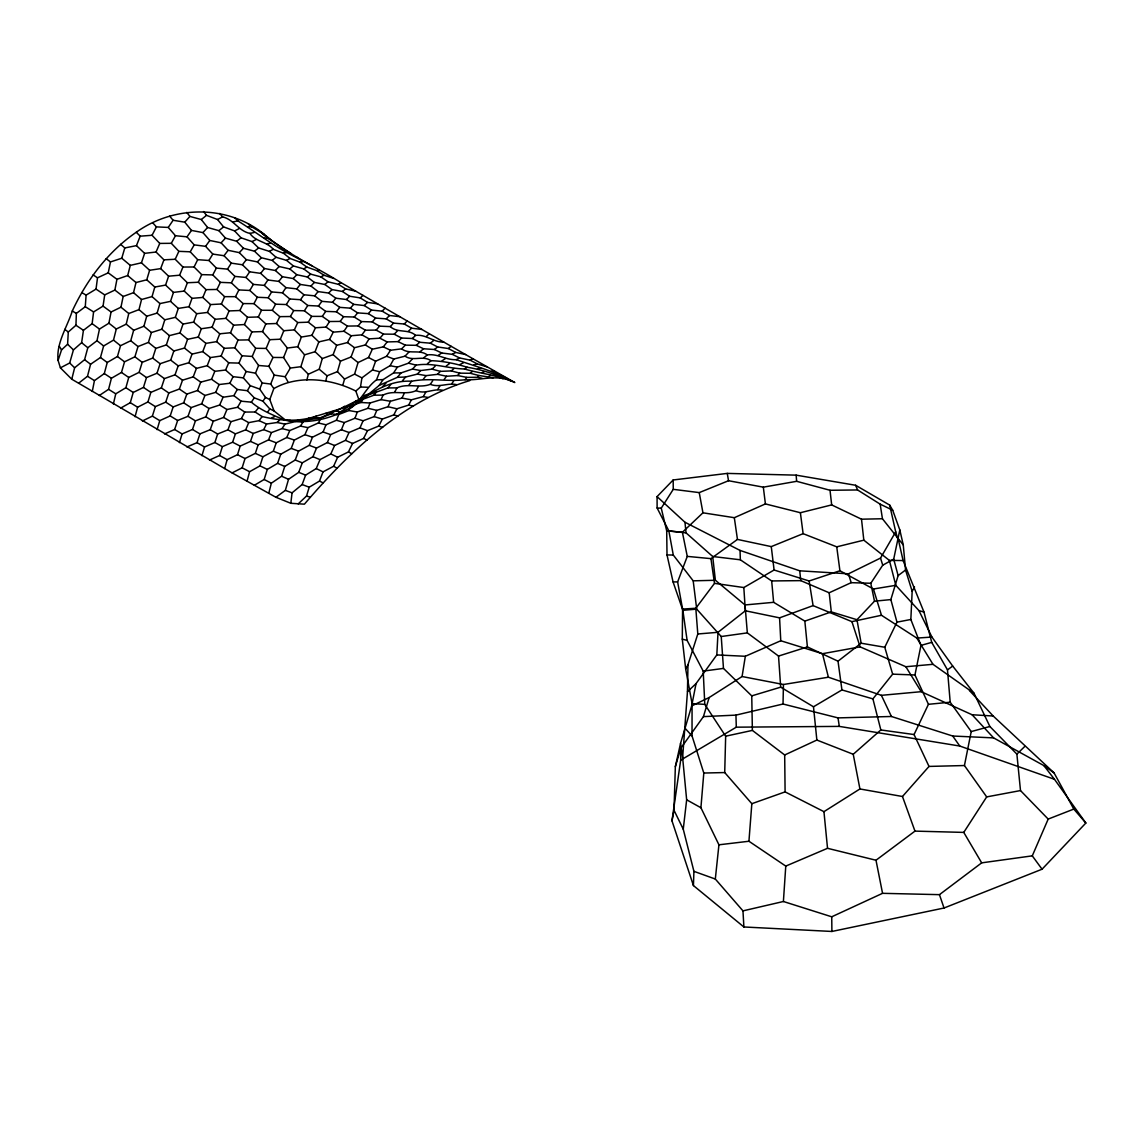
<?xml version="1.0" encoding="UTF-8"?>
<svg xmlns="http://www.w3.org/2000/svg" width="1143" height="1143" viewBox="0 0 1143 1143"><rect width="100%" height="100%" fill="white"/><g stroke="black" fill="none" stroke-linecap="round" stroke-linejoin="round"><path stroke-width="1.5" d="M743.893 926.973L742.964 910.871L715.318 879.038L718.933 844.806L700.916 807.73L703.802 773.039L692.029 735.878L692.072 703.588L685.686 669.069L682.285 639.137L682.585 609.076L677.628 581.93L687.272 556.384L682.4 532.281L702.945 512.807L734.32 517.693L765.41 503.92L800.386 512.721L831.675 504.906L861.508 519.193L882.439 518.751L903.27 544.982L905.556 570.028L912.157 591.331L910.842 619.477L920.958 645.395L914.957 674.97L928.445 704.302L914.057 734.549L929.016 766.424L964.435 765.539L986.68 796.9L1020.499 790.57L1048.188 819.088L1073.806 809.087L1085.85 823.031L1042.059 869.209L944.032 908.013L831.904 931.459L743.893 926.973L693.43 885.568L671.984 820.831L680.671 760.166L680.728 748.336L703.431 716.618L709.146 697.544L742.078 676.527L783.441 684.5L828.404 677.213L881.396 695.33L921.201 691.686L972.093 714.746L993.196 716.018L1054.046 772.868L1073.806 809.087M693.43 885.568L693.915 871.337L683.257 829.189L686.657 799.814L682.628 757.595L687.457 691.729L687.972 664.74L697.801 633.979L695.801 608.247L714.504 583.359L710.946 558.641L737.449 539.425L771.268 546.611L803.115 533.667L836.733 546.84L863.822 540.168L889.397 560.413L895.812 585.33L918.943 610.591L931.931 637.065L952.705 666.069L974.065 693.315L989.867 726.491L1016.884 754.137L1020.499 790.57M703.431 716.618L735.949 715.118L783.026 704.017L783.441 684.5M1048.188 819.088L1032.286 855.85L981.68 862.851L963.763 832.404L914.971 831.118L875.995 860.236L827.532 848.306L785.77 866.094L748.936 841.248L751.837 803.7L724.719 772.554L725.662 736.192L704.788 704.374L703.216 671.127L687.114 640.409L682.857 610.305L673.056 581.887L667.012 554.941L666.698 530.881L661.254 508.149L673.256 489.333L673.17 479.974L727.277 473.402L796.142 475.145L855.636 485.275L889.683 505.092L892.697 510.207L899.812 529.923L903.27 544.982M671.984 820.831L674.013 810.273L675.342 766.653L680.556 743.336L691.658 705.945L696.058 683.585L716.818 654.925L718.018 632.308L745.35 610.776L779.569 617.849L813.087 605.619L851.921 621.649L881.467 615.277L916.829 638.08L932.988 664.312L974.065 693.315M469.802 380.605C402.307 400.822 349.215 451.871 304.409 504.177L290.822 503.291L275.92 497.276L232.086 472.888L71.78 379.219L60.408 367.846L58.093 360.431L61.536 349.901L67.594 344.243L68.294 331.999L75.952 325.269L76.352 313.396L85.282 306.71L86.096 295.123L96.026 289.108L97.512 277.806L108.242 272.834L110.471 261.933L121.772 258.232L124.787 247.945L136.46 245.631L144.618 253.346L156.048 252.017L163.949 259.832L175.208 259.261L182.937 267.048L194.081 266.991L201.711 274.634L212.769 274.92L220.342 282.35L231.357 282.821L238.887 289.936L249.817 290.465L257.304 297.266L268.162 297.752L275.592 304.181L286.35 304.552L293.708 310.567L304.381 310.782L311.653 316.368L322.297 316.397L329.527 321.512L340.185 321.426L347.429 326.084L358.13 325.926L365.389 330.198L376.147 330.098L383.448 334.085L394.221 334.213L401.564 338.042L412.352 338.499L419.71 342.257L430.325 343.186L437.669 346.972L448.342 348.515L455.628 352.415L465.587 354.559L514.836 382.548C499.562 375.818 483.76 369.918 467.287 367.26C455.514 363.617 443.37 361.017 431.011 360.702C422.924 355.03 413.137 361.774 405.022 356.173L393.835 359.016L386.605 356.287L375.618 361.202L372.461 369.989L361.917 377.876L360.488 387.02L355.816 391.035C331.241 378.576 298.523 374.661 273.834 388.577L269.777 399.55L274.063 410.951L285.107 419.795C312.796 425.868 342.743 415.795 364.188 397.878C377.747 388.02 394.564 380.105 411.537 381.262C429.282 377.633 447.127 381.819 465.087 379.747C480.189 380.576 496.319 374.247 511.207 381.076M742.964 910.871L783.398 901.498L785.77 866.094M290.822 503.291L292.065 492.833L302.152 484.546L305.61 475.131L316.24 468.573L319.997 459.629L330.827 453.942L334.585 445.499L345.486 440.341L349.015 432.525L359.988 427.853L363.074 420.781L374.147 416.624L382.319 419.067L393.835 414.88L398.007 416.066M60.408 367.846L69.68 362.988L73.438 349.915L81.624 342.7L83.439 330.313L92.14 323.669L93.583 311.925L103.056 306.124L104.699 294.894L114.872 290.065L116.943 279.306L127.687 275.563L130.288 265.376L141.446 262.819L149.619 270.277L160.677 268.619L168.607 276.192L179.608 275.206L187.381 282.75L198.339 282.25L206.04 289.65L216.97 289.465L224.614 296.666L235.515 296.666L243.116 303.581L253.96 303.652L261.518 310.267L272.291 310.296L279.764 316.64L290.422 316.525L297.723 322.555L308.296 322.183L315.468 327.784L326.069 327.084L333.213 332.17L343.929 331.256L351.115 335.756L361.888 334.842L369.075 338.871L379.905 338.199L387.148 341.928L398.035 341.628L405.351 345.143L416.238 345.315L423.567 348.772L434.383 349.501L441.712 352.973L452.271 354.344L459.543 357.93L470.116 360.159L477.288 363.903L486.975 366.874M742.078 676.527L745.336 656.282L780.769 640.752L822.474 653.71L860.107 646.867L905.842 666.726L932.988 664.312M71.78 379.219L74.624 367.775L84.582 359.702L87.811 347.729L96.984 340.714L99.484 329.055L108.914 323.198L111.057 311.996L120.958 307.196L123.158 296.48L133.531 292.694L135.988 282.535L146.761 279.806L154.805 287.036L165.578 285.093L173.45 292.408L184.252 291.065L192.01 298.337L202.84 297.437L210.555 304.581L221.399 303.981L229.086 310.925L239.901 310.51L247.545 317.283L258.318 316.968L265.833 323.883L276.506 323.512L283.793 330.727L294.351 329.884L301.366 337.042L311.896 335.313L318.84 341.886L329.555 339.428L333.213 332.17M751.837 803.7L785.098 791.885L823.946 811.659L859.922 788.956L853.235 754.28L880.839 729.948L872.909 698.873L892.64 674.156L884.768 647.252L896.969 622.149L890.854 599.589L898.127 575.601L893.697 559.141L899.812 529.923M964.435 765.539L971.221 731.577L950.204 702.216L947.476 669.869L931.731 642.38L923.987 612.091L903.084 560.541L898.441 539.867M92.269 391.477L94.44 380.619L104.299 373.575L107.242 362.488L117.443 356.53L120.529 345.7L130.745 340.728L133.66 330.27L143.918 326.241L146.704 316.225L157.12 313.096L159.906 303.581L170.521 301.366L178.279 308.41L188.981 306.738L196.696 313.711L207.454 312.453L215.17 319.297L225.957 318.354L233.629 325.183L244.402 324.541L251.889 331.913L262.561 331.584L269.777 339.685L280.349 339.214L287.336 348.043L297.794 346.715L304.567 354.83L300.88 366.703L308.339 374.232L306.867 380.005M113.386 403.979L115.757 393.806L125.887 387.72L128.745 377.447L139.117 372.332L142.203 362.331L152.705 358.073L155.805 348.401L166.349 344.929L169.407 335.628L179.994 332.927L187.581 339.314L198.268 337.071L205.897 343.371L216.656 341.643L224.257 348.315L234.844 347.786L242.002 355.759L252.217 356.459L258.589 365.474L268.848 366.331L274.249 375.09L285.15 376.733L287.893 381.705M78.653 383.191L87.497 376.276L90.583 364.246L100.47 357.502L103.627 345.958L113.5 340.114L116.286 329.013L126.23 324.155L128.773 313.525L138.989 309.624L141.546 299.509L152.048 296.594L159.906 303.581M268.805 493.162L271.334 483.203L281.621 476.217L284.736 466.43L295.223 460.015L298.58 451.128L309.239 445.327L312.453 437.197L323.098 431.997L325.984 424.796L336.413 420.267L344.286 422.567L354.973 418.267L363.074 420.781M325.669 381.262L327.041 375.79L337.456 371.661L340.485 361.159L351.044 357.002L354.53 347.715L365.346 344.943L369.075 338.871M99.27 395.521L108.571 389.334L111.428 378.247L121.472 372.447L124.544 361.802L134.903 356.802L138.003 346.558L148.419 342.4L151.419 332.542L161.863 329.241L164.792 319.811L175.35 317.34L183.009 324.069L193.667 322.097L201.339 328.741L212.084 327.184L219.756 333.799L230.515 332.742L238.015 340.071L248.602 339.885L255.661 348.301L266.162 348.429L272.977 357.445L283.578 357.516L290.336 368.06L285.15 376.733M135.045 416.738L137.617 407.208L147.947 401.936L150.862 392.378L161.349 387.906L164.435 378.604L175.036 374.818L178.194 365.831L188.895 362.717L196.439 368.36L207.212 365.689L214.827 371.318L225.6 370.018L233.101 376.676L243.33 377.862L250.246 385.662L259.718 389.091L265.519 397.478L269.777 399.55M247.059 481.103L249.588 471.716L260.004 465.858L262.861 456.8L273.32 451.185L276.235 442.798L286.764 437.498L289.779 430.554L300.38 426.096L303.424 421.538L316.397 416.109L361.088 402.493L369.989 403.008L381.062 399.636L390.377 401.264L401.965 398.078L411.38 399.821L423.31 396.621L428.054 397.45M465.587 354.559C423.939 330.784 382.505 306.638 341 282.635C315.268 266.605 287.036 254.103 263.976 234.129C227.686 204.568 173.793 205.269 136.26 232.258C107.899 251.731 86.682 280.035 72.28 311.01C67.194 326.998 56.078 343.243 58.093 360.431M224.628 468.573L227.143 459.657L237.501 454.7L240.173 446.099L250.503 441.398L253.232 433.468L263.704 429.639L271.42 432.597L282.078 428.596L289.779 430.554M120.587 408.137L130.288 402.693L133.217 392.449L143.461 387.42L146.49 377.576L156.991 373.232L160.106 363.731L170.707 360.116L173.85 350.987L184.48 348.072L192.053 354.087L202.768 351.615L210.398 357.573L221.128 356.002L228.714 362.817L239.001 363.103L246.116 371.489L255.489 373.175L262.204 382.976L270.705 384.048L273.834 388.577M308.339 374.232L319.226 369.232L322.283 358.573L333.127 354.63L336.642 345.315L347.486 342.557L351.115 335.756M152.048 296.594L154.805 287.036M275.92 497.276L285.336 490.376L288.536 479.303L298.723 472.33L302.295 462.829L312.953 456.686L316.54 448.07L327.341 442.584L330.656 434.64L341.414 429.739L344.286 422.567M342.929 384.734L344.557 379.062L354.587 374.118L358.045 362.56L368.532 357.53L372.347 349.201L383.319 346.858L390.492 350.258L401.622 348.844C409.408 354.801 419.495 349.029 427.296 354.93C437.64 353.373 445.999 360.245 456.257 359.688C473.188 365.617 490.633 370.175 506.892 378.347M675.342 766.653L680.728 748.336M157.105 429.639L159.763 420.638L170.193 415.923L173.15 406.951L183.68 402.836L186.823 394.106L197.482 390.535L200.725 382.133L211.555 379.262L219.085 384.534L229.872 383.248L237.273 389.477L247.402 390.706L254.275 397.835L262.919 401.179L269.777 408.88L274.063 410.951M201.954 455.686L204.54 446.984L214.87 442.498L217.656 433.997L227.957 429.825L230.943 421.696L241.402 418.552L248.703 422.624L259.075 420.653L266.533 424.024L277.12 422.496L284.964 424.124L295.694 421.524L303.424 421.538M146.761 279.806L149.619 270.277M298.209 503.877L306.51 496.062L309.21 487.204L319.469 481.074L323.04 471.873L333.613 466.258L337.628 457.257L348.429 451.942L352.544 443.455L363.574 438.455L367.503 430.668L378.776 426.039L382.319 419.067M179.422 442.641L182.08 433.926L192.481 429.482L195.424 420.867L205.869 416.838L209.026 408.494L219.67 405.022L223.085 397.235L233.872 395.635L241.087 401.179L251.36 402.15C260.704 410.323 272.52 414.809 283.835 419.767C295.837 423.424 307.338 419.41 319.254 418.295C336.971 410.523 354.516 402.35 371.418 392.835M232.086 472.888L242.13 467.816L245.031 458.543L255.346 453.371L258.147 444.841L268.576 439.855L271.42 432.597M254.317 485.304L264.162 479.474L267.305 469.416L277.592 463.358L280.735 454.2L291.236 448.385L294.351 440.069L304.91 434.683L307.938 427.639L318.368 422.967L321.126 417.852L331.099 413.909L338.771 414.48L348.972 410.537L357.288 412.023L368.017 408.28L376.776 410.366L388.034 406.722L396.921 408.794L408.665 405.079L413.194 406.065M142.389 420.967L152.362 416.138L155.362 406.622L165.721 402.15L168.793 392.978L179.365 389.049L182.523 380.19L193.224 376.861L196.439 368.36M209.498 460.043L219.585 455.514L222.371 446.67L232.615 442.227L235.401 433.869L245.688 429.825L248.703 422.624M170.521 301.366L173.45 292.408M175.35 317.34L178.279 308.41M186.923 446.97L197.039 442.655L199.939 433.883L210.226 429.711L213.227 421.281L223.642 417.452L226.928 409.523L237.573 407.279L244.745 412.051L255.118 412.009L262.133 416.538C279.949 420.795 298.58 422.181 316.397 416.109M164.535 433.94L174.636 429.497L177.636 420.495L188.009 416.309L191.11 407.622L201.668 403.836L204.926 395.478L215.698 392.349L223.085 397.235M141.446 262.819L144.618 253.346M165.578 285.093L168.607 276.192M179.994 332.927L183.009 324.069M184.48 348.072L187.581 339.314M188.981 306.738L192.01 298.337M193.667 322.097L196.696 313.711M188.895 362.717L192.053 354.087M198.268 337.071L201.339 328.741M297.794 346.715L301.366 337.042M160.677 268.619L163.949 259.832M354.973 418.267L357.288 412.023M368.017 408.28L369.989 403.008M184.252 291.065L187.381 282.75M202.768 351.615L205.897 343.371M304.567 354.83L315.082 351.715L318.84 341.886M212.084 327.184L215.17 319.297M207.212 365.689L210.398 357.573M136.46 245.631L140.189 236.172L152.048 235.287L159.749 243.416L171.307 243.316L178.865 251.331L190.224 251.803L197.696 259.675L208.926 260.49L216.37 268.105L227.5 269.119L234.915 276.406L245.945 277.449L253.332 284.393L264.276 285.379L271.62 291.951L282.464 292.822L289.765 298.995L300.509 299.709L307.767 305.481L318.44 306.038L325.698 311.382L336.342 311.782L343.6 316.711L354.273 317.025L361.559 321.583L372.232 321.912L379.547 326.155L390.277 326.598C397.578 333.427 408.28 328.627 415.623 335.37C426.082 334.113 433.511 342.4 443.813 342.114M207.454 312.453L210.555 304.581M350.901 408.022C361.76 400.15 365.846 387.577 376.504 379.847L379.69 371.746L390.092 365.689L393.835 359.016M216.656 341.643L219.756 333.799M270.705 384.048L274.249 375.09M283.578 357.516L287.336 348.043M255.489 373.175L258.589 365.474M221.128 356.002L224.257 348.315M259.718 389.091L262.204 382.976M280.349 339.214L283.793 330.727M179.608 275.206L182.937 267.048M202.84 297.437L206.04 289.65M234.844 347.786L238.015 340.071M239.001 363.103L242.002 355.759M336.413 420.267L338.771 414.48M230.515 332.742L233.629 325.183M248.602 339.885L251.889 331.913M266.162 348.429L269.777 339.685M211.555 379.262L214.827 371.318M225.957 318.354L229.086 310.925M252.217 356.459L255.661 348.301M374.147 416.624L376.776 410.366M262.561 331.584L265.833 323.883M156.048 252.017L159.749 243.416M388.034 406.722L390.377 401.264M244.402 324.541L247.545 317.283M215.698 392.349L219.085 384.534M225.6 370.018L228.714 362.817M348.972 410.537L350.815 406.294M243.33 377.862L246.116 371.489M221.399 303.981L224.614 296.666M198.339 282.25L201.711 274.634M381.062 399.636L383.091 395.092C393.835 389.563 405.222 395.607 416.109 390.635C425.039 394.678 433.654 388.149 442.541 390.277M294.351 329.884L297.723 322.555M175.208 259.261L178.865 251.331M239.901 310.51L243.116 303.581M268.848 366.331L272.977 357.445M216.97 289.465L220.342 282.35M276.506 323.512L279.764 316.64M311.896 335.313L315.468 327.784M258.318 316.968L261.518 310.267M401.965 398.078L404.251 393.349M229.872 383.248L233.101 376.676M194.081 266.991L197.696 259.675M235.515 296.666L238.887 289.936M263.704 429.639L266.533 424.024M393.835 414.88L396.921 408.794M241.402 418.552L244.745 412.051M408.665 405.079L411.38 399.821M152.048 235.287L156.405 226.886L168.25 227.428L175.451 235.729L187.009 236.83L194.21 244.873L205.569 246.331L212.798 254.089L224.028 255.718L231.286 263.133L242.416 264.776L249.66 271.805L260.675 273.363L267.905 279.992L278.792 281.392L285.993 287.65L296.766 288.893L303.967 294.765L314.654 295.837L321.869 301.338L332.513 302.252L339.742 307.353L350.358 308.153L357.63 312.896L368.289 313.625L375.604 318.083L386.177 318.854L393.535 323.112L404.279 324.012L411.637 328.198L421.881 329.427M253.96 303.652L257.304 297.266M212.769 274.92L216.37 268.105M685.686 669.069L687.972 664.74M272.291 310.296L275.592 304.181M912.157 591.331L914.529 586.959M171.307 243.316L175.451 235.729M423.31 396.621L425.753 392.163M233.872 395.635L237.273 389.477M290.422 316.525L293.708 310.567M231.357 282.821L234.915 276.406M247.402 390.706L250.246 385.662M394.692 391.978L397.021 387.863C407.951 382.876 419.252 388.534 430.325 384.334C439.069 387.92 447.785 382.605 456.514 384.634M416.109 390.635L418.452 386.505M190.224 251.803L194.21 244.873M249.817 290.465L253.332 284.393M237.573 407.279L241.087 401.179M673.17 479.974L657.068 496.619L684.957 522.251L740.035 550.412L799.729 570.814L848.492 573.815L880.524 558.07L895.698 531.824L889.683 505.092M308.296 322.183L311.653 316.368M361.088 402.493L363.003 399.236L373.918 395.192L383.091 395.092M268.162 297.752L271.62 291.951M437.712 389.52L439.941 385.82M208.926 260.49L212.798 254.089M286.35 304.552L289.765 298.995M326.069 327.084L329.527 321.512M227.5 269.119L231.286 263.133M304.381 310.782L307.767 305.481M282.078 428.596L284.964 424.124M386.605 356.287L390.492 350.258M963.763 832.404L986.68 796.9M267.991 411.609L269.777 408.88M364.188 397.878L379.176 385.42L383.105 379.605L393.592 372.918L397.378 367.117L408.494 363.174L412.38 358.916M245.945 277.449L249.66 271.805M430.325 384.334L432.683 380.776M872.909 698.873L841.934 689.943L838.019 661.183L861.136 643.209L856.964 619.72L874.495 601.189L870.795 583.259L882.739 565.185L893.697 559.141M451.714 383.877L453.714 380.862M264.276 285.379L267.905 279.992M168.25 227.428L173.093 220.27L184.766 222.171L191.495 230.415L202.94 232.601L209.812 240.473L221.099 242.816L228.1 250.303L239.273 252.632L246.345 259.69L257.389 261.89L264.462 268.519L275.363 270.505L282.45 276.749L293.194 278.535L300.295 284.436L310.939 286.064L318.097 291.594L328.655 293.051L335.856 298.209L346.443 299.523L353.701 304.352L364.203 305.538L371.518 310.067L382.205 311.182L389.563 315.511L399.821 316.682M251.36 402.15L254.275 397.835M322.297 316.397L325.698 311.382M343.929 331.256L347.429 326.084M408.923 385.105L411.537 381.262M282.464 292.822L285.993 287.65M187.009 236.83L191.495 230.415M300.509 299.709L303.967 294.765M262.919 401.179L265.519 397.478M205.569 246.331L209.812 240.473M340.185 321.426L343.6 316.711M318.44 306.038L321.869 301.338M465.087 379.747L466.801 377.404L477.603 377.261L482.146 378.29M259.075 420.653L262.133 416.538M224.028 255.718L228.1 250.303M444.298 379.247L446.542 376.261L457.686 375.533L466.801 377.404M361.888 334.842L365.389 330.198M336.342 311.782L339.742 307.353M242.416 264.776L246.345 259.69M383.319 346.858L387.148 341.928M423.396 379.105L426.11 375.633L437.64 374.318L446.542 376.261M260.675 273.363L264.462 268.519M278.792 281.392L282.45 276.749M331.099 413.909L333.227 411.209M296.766 288.893L300.295 284.436M358.13 325.926L361.559 321.583M373.918 395.192L376.347 392.149L387.848 387.934L397.021 387.863M477.603 377.261L479.003 375.533L493.319 377.69M314.654 295.837L318.097 291.594M354.273 317.025L357.63 312.896M255.118 412.009L258.204 408.208M379.176 385.42L397.393 377.319L401.036 372.904L412.466 369.075L416.138 365.146C432.425 362.345 448.085 368.632 464.472 368.975C477.174 372.904 490.576 373.918 503.077 378.704M332.513 302.252L335.856 298.209M402.479 380.719L405.594 377.019L417.366 374.104L426.11 375.633M376.147 330.098L379.547 326.155M379.905 338.199L383.448 334.085M387.848 387.934L390.706 384.619M457.686 375.533L459.786 373.147L470.316 373.29L479.003 375.533M350.358 308.153L353.701 304.352M859.922 788.956L902.47 796.5L929.016 766.424M372.232 321.912L375.604 318.083M184.766 222.171L189.909 216.427L201.297 219.542L207.612 227.486L218.87 230.657L225.485 238.13L236.644 241.259L243.445 248.274L254.475 251.203L261.361 257.747L272.205 260.404L279.135 266.519L289.793 268.948L296.78 274.72L307.296 276.963L314.354 282.407L324.855 284.493L331.999 289.593L342.386 291.465L349.629 296.237L360.216 297.909L367.532 302.395L377.719 303.881M368.289 313.625L371.518 310.067M437.64 374.318L440.326 371.361L451.342 370.918L459.786 373.147M417.366 374.104L420.595 370.561L432.025 369.132L440.326 371.361M202.94 232.601L207.612 227.486M390.277 326.598L393.535 323.112M221.099 242.816L225.485 238.13M310.939 286.064L314.354 282.407M293.194 278.535L296.78 274.72M405.022 356.173L408.923 352.03M275.363 270.505L279.135 266.519M404.279 324.012L407.179 320.94M382.205 311.182L385.091 308.139M239.273 252.632L243.445 248.274M257.389 261.89L261.361 257.747M394.221 334.213L397.635 330.67M328.655 293.051L331.999 289.593M346.443 299.523L349.629 296.237M489.018 376.404L490.147 375.261M398.035 341.628L401.564 338.042M382.448 386.763L386.005 383.148M401.622 348.844L405.351 345.143M386.177 318.854L389.563 315.511M1016.884 754.137L1024.814 746.422M426.353 336.442L429.225 333.67M412.352 338.499L415.623 335.37M687.457 691.729L696.058 683.585M364.203 305.538L367.532 302.395M277.12 422.496L279.464 420.31M408.251 331.37L411.637 328.198M432.025 369.132L435.212 366.174M360.216 297.909L362.974 295.38M451.342 370.918L454 368.517M416.238 345.315L419.71 342.257M470.316 373.29L472.345 371.504M336.342 414.609L357.33 400.493M324.855 284.493L327.998 281.792L338.399 284.336L345.643 288.922L355.644 291.151M289.793 268.948L293.365 265.933L303.724 268.891L310.682 274.134L320.897 276.892L327.998 281.792M419.981 351.787L423.567 348.772M307.296 276.963L310.682 274.134M427.453 363.674L431.011 360.702M201.297 219.542L206.512 215.341L217.541 219.513L223.585 226.9L234.615 230.929L241.044 237.815L251.989 241.587L258.618 247.96L269.377 251.374L276.077 257.275L286.55 260.39L293.365 265.933M272.205 260.404L276.077 257.275M423.596 357.916L427.296 354.93M218.87 230.657L223.585 226.9M430.325 343.186L433.697 340.5M342.386 291.465L345.643 288.922M448.342 348.515L451.128 346.329M236.644 241.259L241.044 237.815M254.475 251.203L258.618 247.96M434.383 349.501L437.669 346.972M783.398 901.498L831.733 916.8L882.553 893.326L939.446 894.655L981.68 862.851M898.127 575.601L905.556 570.028M446.184 366.003L449.399 363.66M947.476 669.869L952.705 666.069M438.198 355.387L441.712 352.973M342.743 407.537L344.614 406.279M441.998 360.859L445.484 358.516M338.399 284.336L341 282.635M295.694 421.524L298.294 419.924M464.472 368.975L467.287 367.26M680.671 760.166L736.292 727.177L839.305 726.391L959.777 746.036L1054.46 779.297L1085.85 823.031M657.068 496.619L657.125 508.006L668.841 530.852L673.284 555.041L693.187 580.83L696.716 609.133L721.233 636.522L723.476 668.412L751.751 695.873L780.698 687.172L813.487 706.788L841.934 689.943M303.724 268.891L306.867 267.062L316.982 270.677L324.055 275.263L333.77 278.449M714.504 583.359L743.822 587.545L774.097 570.014L809.13 580.987L839.919 570.757L873.438 589.002L895.812 585.33M452.271 354.344L455.628 352.415M286.55 260.39L290.051 258.447L299.995 262.161L306.867 267.062M456.257 359.688L459.543 357.93M269.377 251.374L273.263 249.303L283.464 253.246L290.051 258.447M470.116 360.159L472.802 358.716M217.541 219.513L222.585 216.884C233.844 219.527 238.516 231.029 249.903 233.401C255.589 241.902 266.976 241.487 273.263 249.303M320.897 276.892L324.055 275.263M234.615 230.929L239.201 228.6M251.989 241.587L256.246 239.516M460.015 364.46L463.401 362.831M691.658 705.945L709.146 697.544M725.662 736.192L752.38 730.406L784.684 754.98L816.859 740.05L853.235 754.28M668.841 530.852L686.043 532.867L712.703 556.498L740.35 559.799L771.668 580.944L800.757 580.63L829.189 592.774L851.164 582.673L870.795 583.259M499.191 377.176L500.363 376.676M482.146 372.589L484.446 371.646M271.934 417.724L274.677 416.595M673.256 489.333L699.245 492.604L728.534 480.732L763.324 487.161L796.642 481.317L830.018 490.276L857.579 489.961L880.167 504.149L892.697 510.207M693.187 580.83L715.389 580.273L745.022 604.947L773.64 602.318L804.843 621.12L831.304 611.891L856.964 619.72M368.16 394.921L376.347 392.149M363.645 395.678L368.375 394.092M721.233 636.522L747.336 632.879L778.526 656.068L807.401 646.938L838.019 661.183M354.587 401.764L363.003 399.236M920.958 645.395L931.731 642.38M971.221 731.577L989.867 726.491M473.859 364.831L477.288 363.903M316.982 270.677L319.368 270.048M477.445 368.846L480.631 368.046M283.464 253.246L286.593 252.474L312.31 265.962M233.229 221.928L237.801 220.856C254.317 231.057 269.577 242.902 286.593 252.474M249.903 233.401L254.232 232.486M896.969 622.149L910.842 619.477M299.995 262.161L303.052 261.704M350.515 405.579L354.13 405.065M266.762 243.802L270.534 243.259M703.216 671.127L723.476 668.412M290.336 368.06L300.88 366.703M718.933 844.806L748.936 841.248M874.495 601.189L890.854 599.589M928.445 704.302L950.204 702.216M491.219 371.246L494.119 371.004M682.857 610.305L696.716 609.133M697.801 633.979L718.018 632.308M916.829 638.08L931.931 637.065M682.585 609.076L695.801 608.247M376.504 379.847L383.105 379.605M397.393 377.319L405.594 377.019M783.026 704.017L838.019 717.89L891.426 716.49L952.719 736.021L993.596 737.892L1043.916 765.624L1054.046 772.868M703.802 773.039L724.719 772.554M313.739 417.967L321.126 417.852M393.592 372.918L401.036 372.904M889.397 560.413L903.084 560.541M673.056 581.887L677.628 581.93M667.012 554.941L673.284 555.041M283.835 419.767L285.107 419.795M360.488 387.02L367.832 387.248M657.125 508.006L661.254 508.149M892.64 674.156L914.957 674.97M716.818 654.925L745.336 656.282M692.072 703.588L704.788 704.374M248.102 226.6L251.789 226.843L263.976 234.129M264.347 238.058L268.148 238.387L291.365 253.789M666.698 530.881L682.4 532.281M687.272 556.384L710.946 558.641M493.605 373.804L497.176 374.204M880.839 729.948L914.057 734.549M861.136 643.209L884.768 647.252M412.466 369.075L420.595 370.561M336.542 411.094L339.714 411.68M390.092 365.689L397.378 367.117M300.38 426.096L307.938 427.639M318.368 422.967L325.984 424.796M372.461 369.989L379.69 371.746M408.494 363.174L416.138 365.146M682.285 639.137L687.114 640.409M280.164 247.988L282.892 248.717M296.251 257.204L298.294 257.775M306.51 496.062L310.325 497.176M918.943 610.591L923.987 612.091M304.91 434.683L312.453 437.197M286.764 437.498L294.351 440.069M323.098 431.997L330.656 434.64M289.893 420.338L291.522 420.91M693.915 871.337L715.318 879.038M378.776 426.039L382.605 427.425M285.336 490.376L292.065 492.833M341.414 429.739L349.015 432.525M359.988 427.853L367.503 430.668M309.239 445.327L316.54 448.07M291.236 448.385L298.58 451.128M302.152 484.546L309.21 487.204M268.576 439.855L276.235 442.798M295.223 460.015L302.295 462.829M327.341 442.584L334.585 445.499M273.32 451.185L280.735 454.2M298.723 472.33L305.61 475.131M312.953 456.686L319.997 459.629M508.164 379.49L511.121 380.762M277.592 463.358L284.736 466.43M345.486 440.341L352.544 443.455M363.574 438.455L367.103 440.026M281.621 476.217L288.536 479.303M250.503 441.398L258.147 444.841M255.346 453.371L262.861 456.8M245.688 429.825L253.232 433.468M316.24 468.573L323.04 471.873M260.004 465.858L267.305 469.416M330.827 453.942L337.628 457.257M319.469 481.074L322.969 482.803M237.501 454.7L245.031 458.543M354.587 374.118L361.917 377.876M232.615 442.227L240.173 446.099M368.532 357.53L375.618 361.202M348.429 451.942L351.773 453.685M264.162 479.474L271.334 483.203M242.13 467.816L249.588 471.716M227.957 429.825L235.401 433.869M219.585 455.514L227.143 459.657M333.613 466.258L336.942 468.101M686.657 799.814L700.916 807.73M214.87 442.498L222.371 446.67M210.226 429.711L217.656 433.997M197.039 442.655L204.54 446.984M223.642 417.452L230.943 421.696M72.28 311.01L76.352 313.396M192.481 429.482L199.939 433.883M81.767 292.551L86.096 295.123M174.636 429.497L182.08 433.926M205.869 416.838L213.227 421.281M365.346 344.943L372.347 349.201M152.362 416.138L159.763 420.638M188.009 416.309L195.424 420.867M170.193 415.923L177.636 420.495M130.288 402.693L137.617 407.208M219.67 405.022L226.928 409.523M108.571 389.334L115.757 393.806M87.497 376.276L94.44 380.619M85.282 306.71L93.583 311.925M201.668 403.836L209.026 408.494M147.947 401.936L155.362 406.622M183.68 402.836L191.11 407.622M165.721 402.15L173.15 406.951M125.887 387.72L133.217 392.449M104.299 373.575L111.428 378.247M93.112 274.892L97.512 277.806M197.482 390.535L204.926 395.478M96.026 289.108L104.699 294.894M143.461 387.42L150.862 392.378M75.952 325.269L83.439 330.313M179.365 389.049L186.823 394.106M161.349 387.906L168.793 392.978M121.472 372.447L128.745 377.447M193.224 376.861L200.725 382.133M139.117 372.332L146.49 377.576M175.036 374.818L182.523 380.19M156.991 373.232L164.435 378.604M347.486 342.557L354.53 347.715M92.14 323.669L99.484 329.055M100.47 357.502L107.242 362.488M103.056 306.124L111.057 311.996M308.681 418.081L310.082 419.11M117.443 356.53L124.544 361.802M108.242 272.834L116.943 279.306M260.032 231.615L270.291 239.516M64.78 329.37L68.294 331.999M106.142 258.647L110.471 261.933M134.903 356.802L142.203 362.331M84.582 359.702L90.583 364.246M170.707 360.116L178.194 365.831M152.705 358.073L160.106 363.731M114.872 290.065L123.158 296.48M325.912 413.295L327.369 414.438M108.914 323.198L116.286 329.013M96.984 340.714L103.627 345.958M351.044 357.002L358.045 362.56M113.5 340.114L120.529 345.7M130.745 340.728L138.003 346.558M166.349 344.929L173.85 350.987M148.419 342.4L155.805 348.401M248.431 224.128L251.789 226.843M120.958 307.196L128.773 313.525M81.624 342.7L87.811 347.729M126.23 324.155L133.66 330.27M261.718 233.058L268.148 238.387M329.555 339.428L336.642 345.315M319.226 369.232L327.041 375.79M121.772 258.232L130.288 265.376M127.687 275.563L135.988 282.535M143.918 326.241L151.419 332.542M161.863 329.241L169.407 335.628M133.531 292.694L141.546 299.509M138.989 309.624L146.704 316.225M120.615 244.316L124.787 247.945M157.12 313.096L164.792 319.811M333.127 354.63L340.485 361.159M315.082 351.715L322.283 358.573M69.68 362.988L74.624 367.775M67.594 344.243L73.438 349.915M136.26 232.258L140.189 236.172M234.815 217.784L237.801 220.856M337.456 371.661L344.557 379.062M969.45 690.558L993.196 716.018M972.093 714.746L993.596 737.892M685.114 728.348L692.029 735.878M152.733 222.814L156.405 226.886M219.699 213.427L222.585 216.884M169.693 216.17L173.093 220.27M186.766 212.412L189.909 216.427M203.554 211.541L206.512 215.341M1043.916 765.624L1054.46 779.297M1032.286 855.85L1042.059 869.209M952.719 736.021L959.777 746.036M905.842 666.726L921.201 691.686M59.35 346.315L61.536 349.901M674.013 810.273L683.257 829.189M881.396 695.33L891.426 716.49M855.636 485.275L857.579 489.961M301.323 421.538L301.652 422.353M902.47 796.5L914.971 831.118M355.816 391.035L358.888 399.636M939.446 894.655L944.032 908.013M851.921 621.649L860.107 646.867M880.524 558.07L882.739 565.185M873.438 589.002L881.467 615.277M848.492 573.815L851.164 582.673M895.698 531.824L897.669 538.496M822.474 653.71L828.404 677.213M875.995 860.236L882.553 893.326M699.245 492.604L702.945 512.807M727.277 473.402L728.534 480.732M809.13 580.987L813.087 605.619M880.167 504.149L882.439 518.751M838.019 717.89L839.305 726.391M680.556 743.336L682.628 757.595M319.254 418.295L319.426 419.495M734.32 517.693L737.449 539.425M836.733 546.84L839.919 570.757M800.386 512.721L803.115 533.667M763.324 487.161L765.41 503.92M771.268 546.611L774.097 570.014M830.018 490.276L831.675 504.906M712.703 556.498L715.389 580.273M861.508 519.193L863.822 540.168M829.189 592.774L831.304 611.891M799.729 570.814L800.757 580.63M684.957 522.251L686.043 532.867M813.487 706.788L816.859 740.05M804.843 621.12L807.401 646.938M823.946 811.659L827.532 848.306M771.668 580.944L773.64 602.318M745.022 604.947L747.336 632.879M796.142 475.145L796.642 481.317M778.526 656.068L780.698 687.172M743.822 587.545L745.35 610.776M779.569 617.849L780.769 640.752M740.035 550.412L740.35 559.799M735.949 715.118L736.292 727.177M751.751 695.873L752.38 730.406M831.733 916.8L831.904 931.459M784.684 754.98L785.098 791.885"/></g></svg>
